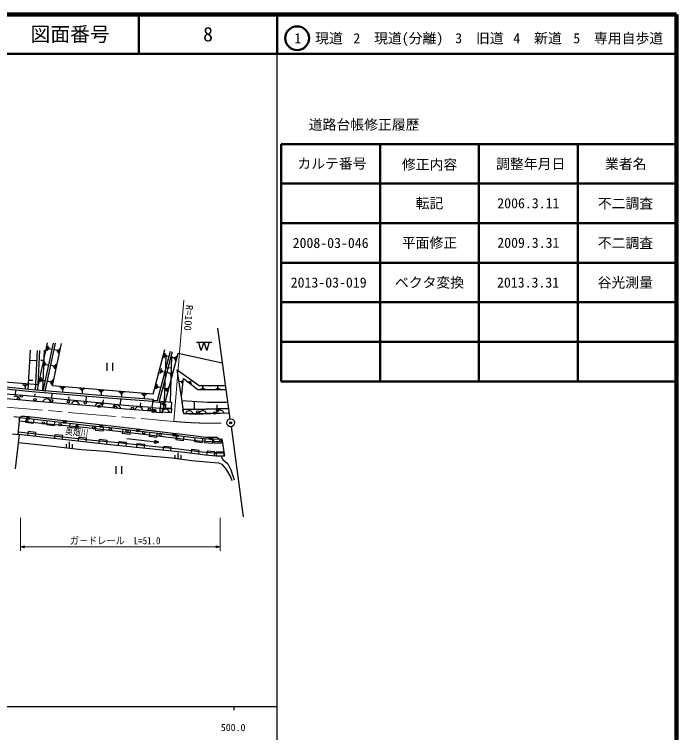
# Model space of a CAD drawing. Units: millimetres, scale not verified. Extents: x 40000 to 680000, y 20000 to 380000.
# Drawn here: x 512520 to 680000, y 198357 to 380000 of the extents above; entities that cross this region are included whole.
import ezdxf
from ezdxf.enums import TextEntityAlignment as Align

# ---------------------------------------------------------------- set-up
doc = ezdxf.new("R2010")
doc.units = ezdxf.units.MM
doc.header["$LTSCALE"] = 1000
doc.header["$PDMODE"] = 32
doc.header["$PDSIZE"] = 500
doc.linetypes.add('CHAIN', pattern=[18.5, 12, -1.5, 3.5, -1.5])
for name, color, linetype, lineweight in [('M-BGD', 7, 'Continuous', 25), ('M-BMK', 2, 'CHAIN', 13), ('M-BMK-OTRS', 5, 'Continuous', 25), ('M-BMK-SRVR', 3, 'Continuous', 25), ('M-STR-HTXT', 7, 'Continuous', 13), ('M-TTL', 2, 'Continuous', 140), ('M-TTL-BAND', 7, 'Continuous', 25), ('M-TTL-FRAM', 2, 'Continuous', 50), ('M-TTL-LINE', 7, 'Continuous', 50)]:
    doc.layers.add(name, color=color, linetype=linetype, lineweight=lineweight)
for name, color, linetype in [('M-BMK-HTXT', 7, 'Continuous'), ('M-OTRS', 6, 'Continuous'), ('M-TTL-TXT', 7, 'Continuous')]:
    doc.layers.add(name, color=color, linetype=linetype)
doc.styles.add('ＭＳ ゴシック', font='')
doc.styles.get('ＭＳ ゴシック').set_extended_font_data('MS Gothic')

msp = doc.modelspace()

# ---------------------------------------------------------------- hatches: boundary and pattern name
at = {"layer": 'M-BGD'}
msp.add_hatch(color=256, dxfattribs=at).paths.add_polyline_path([(547260, 279525), (547261, 279535), (547262, 279545), (547263, 279556), (547265, 279566), (547267, 279576), (547269, 279586), (547271, 279596), (547273, 279606), (547275, 279616), (547278, 279625), (547281, 279635), (547284, 279645), (547287, 279655), (547290, 279664), (547293, 279674), (547297, 279684), (547301, 279693), (547305, 279702), (547309, 279712), (547313, 279721), (547318, 279730), (547322, 279739), (547327, 279748), (547332, 279757), (547337, 279766), (547342, 279775), (547347, 279784), (547353, 279792), (547359, 279801), (547364, 279809), (547370, 279817), (547376, 279826), (547383, 279834), (547389, 279842), (547396, 279849), (547402, 279857), (547409, 279865), (547416, 279872), (547423, 279880), (547430, 279887), (547437, 279894), (547445, 279901), (547452, 279908), (547460, 279915), (547468, 279921), (547476, 279928), (547484, 279934), (547492, 279940), (547500, 279946), (547508, 279952), (547517, 279958), (547525, 279963), (547534, 279969), (547543, 279974), (547552, 279979), (547560, 279984), (547569, 279989), (547578, 279994), (547588, 279998), (547597, 280003), (547606, 280007), (547615, 280011), (547625, 280015), (547634, 280019), (547644, 280022), (547654, 280025), (547663, 280029), (547673, 280032), (547683, 280035), (547693, 280037), (547703, 280040), (547713, 280042), (547722, 280044), (547732, 280046), (547743, 280048), (547753, 280050), (547763, 280051), (547773, 280053), (547783, 280054), (547793, 280055), (547803, 280055), (547813, 280056), (547824, 280056), (547834, 280057), (547844, 280057), (547854, 280057), (547864, 280056), (547875, 280056), (547885, 280055), (547895, 280054), (547905, 280053), (547915, 280052), (547925, 280051), (547935, 280049), (547946, 280047), (547956, 280045), (547966, 280043), (547975, 280041), (547985, 280039), (547995, 280036), (548005, 280033), (548015, 280030), (548025, 280027), (548034, 280024), (548044, 280021), (548053, 280017), (548063, 280013), (548072, 280009), (548082, 280005), (548091, 280001), (548100, 279997), (548109, 279992), (548118, 279987), (548127, 279982), (548136, 279977), (548145, 279972), (548153, 279967), (548162, 279961), (548171, 279956), (548179, 279950), (548187, 279944), (548195, 279938), (548203, 279931), (548211, 279925), (548219, 279919), (548227, 279912), (548235, 279905), (548242, 279898), (548249, 279891), (548257, 279884), (548264, 279877), (548271, 279869), (548278, 279862), (548284, 279854), (548291, 279846), (548298, 279838), (548304, 279830), (548310, 279822), (548316, 279814), (548322, 279806), (548328, 279797), (548333, 279789), (548339, 279780), (548344, 279771), (548349, 279763), (548354, 279754), (548359, 279745), (548364, 279736), (548368, 279726), (548373, 279717), (548377, 279708), (548381, 279699), (548385, 279689), (548388, 279680), (548392, 279670), (548395, 279660), (548399, 279651), (548402, 279641), (548404, 279631), (548407, 279621), (548410, 279612), (548412, 279602), (548414, 279592), (548416, 279582), (548418, 279572), (548420, 279561), (548421, 279551), (548422, 279541), (548423, 279531), (548424, 279521), (548425, 279511), (548426, 279501), (548426, 279490), (548426, 279480), (548426, 279470), (548426, 279460), (548426, 279450), (548426, 279439), (548425, 279429), (548424, 279419)])

# ---------------------------------------------------------------- linework, layer by layer
for p, q in [((518609, 286323), (520939, 296971)), ((519789, 284696), (522454, 296877)), ((520292, 284658), (522959, 296846)), ((521020, 296191), (520717, 294910)), ((522129, 286034), (524474, 296752)), ((558539, 297091), (562425, 297091)), ((559775, 294989), (559064, 297091)), ((559775, 294989), (560486, 297091)), ((561198, 294989), (560486, 297091)), ((561198, 294989), (561909, 297091)), ((515981, 285125), (516587, 295064)), ((518302, 295024), (517811, 284953)), ((518901, 294994), (518409, 284904)), ((520017, 295064), (519656, 284802)), ((521141, 295850), (520958, 295114)), ((521299, 295695), (521190, 295270)), ((521245, 295483), (521897, 295374)), ((523408, 294955), (522778, 295159)), ((523457, 295169), (523358, 294742)), ((523669, 295234), (523492, 294496)), ((523933, 295481), (523613, 294204)), ((547600, 283950), (550572, 295234)), ((548729, 282349), (552022, 294852)), ((549137, 281935), (552506, 294724)), ((549988, 279277), (553956, 294342)), ((550606, 294347), (550303, 293066)), ((553956, 294342), (565062, 291845)), ((516434, 292553), (518176, 292447)), ((519925, 292451), (519237, 292475)), ((550494, 282173), (550900, 293504)), ((550727, 294006), (550544, 293270)), ((550885, 293851), (550776, 293426)), ((550831, 293639), (551483, 293530)), ((552240, 293545), (551956, 281970)), ((552986, 293088), (552364, 293315)), ((553043, 293299), (552928, 292877)), ((553257, 293357), (553053, 292626)), ((553530, 293594), (553163, 292329)), ((520134, 292183), (519842, 290899)), ((520258, 291843), (520081, 291105)), ((520417, 291689), (520312, 291264)), ((520365, 291476), (521018, 291374)), ((522484, 290997), (521855, 291201)), ((522533, 291210), (522434, 290783)), ((522745, 291275), (522569, 290537)), ((523009, 291522), (522689, 290245)), ((535877, 291842), (535877, 289842)), ((537397, 289842), (537397, 291842)), ((550798, 290671), (552168, 290622)), ((549605, 290407), (549302, 289126)), ((549726, 290066), (549543, 289330)), ((549884, 289911), (549775, 289487)), ((549830, 289699), (550482, 289590)), ((551916, 289166), (551295, 289393)), ((551974, 289378), (551859, 288955)), ((552188, 289435), (551984, 288704)), ((552460, 289672), (552093, 288408)), ((516127, 287530), (517209, 287464)), ((519741, 287224), (518524, 287267)), ((519235, 288257), (518943, 286973)), ((519359, 287917), (519182, 287180)), ((519518, 287763), (519413, 287338)), ((519466, 287551), (520119, 287448)), ((521656, 287028), (521026, 287232)), ((521705, 287241), (521606, 286815)), ((521917, 287307), (521741, 286569)), ((522181, 287553), (521861, 286277)), ((554695, 287080), (554285, 287137)), ((554703, 287195), (554686, 286965)), ((554845, 287283), (554803, 286777)), ((555035, 287417), (554964, 286541)), ((556528, 287176), (557287, 286589)), ((556748, 287157), (557196, 286789)), ((556932, 287143), (557132, 286980)), ((557032, 287061), (557256, 287384)), ((516962, 284521), (509514, 285285)), ((517008, 285019), (509555, 285784)), ((514618, 286389), (515937, 286323)), ((514869, 286197), (515628, 286157)), ((515106, 286017), (515426, 285999)), ((515266, 286008), (515263, 285431)), ((547600, 283950), (522129, 286034)), ((525354, 285570), (524041, 285661)), ((525038, 285396), (524281, 285457)), ((524910, 285215), (524473, 285253)), ((524692, 285234), (524691, 284572)), ((530288, 285213), (528974, 285304)), ((548515, 286502), (548211, 285221)), ((548635, 286162), (548452, 285425)), ((548793, 286006), (548685, 285582)), ((548739, 285794), (549392, 285686)), ((550942, 285231), (550320, 285458)), ((550999, 285442), (550884, 285020)), ((551213, 285500), (551009, 284769)), ((551486, 285737), (551119, 284472)), ((559516, 285223), (560829, 285223)), ((559803, 285403), (560593, 285403)), ((560051, 285540), (560338, 285540)), ((560195, 285540), (560195, 286029)), ((563333, 285204), (564646, 285204)), ((563620, 285384), (564410, 285384)), ((563868, 285521), (564155, 285521)), ((564012, 285521), (564012, 286010)), ((504590, 284453), (515539, 283577)), ((512864, 283412), (512619, 283351)), ((512802, 283796), (512893, 284939)), ((513183, 283386), (512864, 283412)), ((513416, 283287), (513183, 283386)), ((515539, 283577), (528488, 282382)), ((528259, 283594), (516962, 284521)), ((528300, 284092), (517008, 285019)), ((517697, 283378), (517757, 284023)), ((522014, 282980), (522117, 284098)), ((536149, 282962), (528259, 283594)), ((536189, 283460), (528300, 284092)), ((529971, 285038), (529215, 285099)), ((529844, 284857), (529407, 284895)), ((529626, 284876), (529625, 284215)), ((530658, 282170), (530777, 283392)), ((535132, 284775), (533819, 284866)), ((534816, 284601), (534060, 284661)), ((534688, 284419), (534252, 284457)), ((534470, 284438), (534469, 283777)), ((547646, 282584), (536189, 283460)), ((540275, 284372), (538962, 284463)), ((539959, 284197), (539202, 284258)), ((539831, 284016), (539394, 284054)), ((539613, 284035), (539612, 283374)), ((546013, 283895), (544699, 283986)), ((545696, 283721), (544940, 283781)), ((545569, 283540), (545132, 283578)), ((545351, 283559), (545350, 282897)), ((550595, 285005), (551455, 284975)), ((517197, 282223), (508717, 282900)), ((512619, 283351), (512410, 283247)), ((513606, 283152), (513416, 283287)), ((513789, 282937), (513606, 283152)), ((513893, 282728), (513789, 282937)), ((513954, 282482), (513893, 282728)), ((524244, 281626), (517197, 282223)), ((519824, 282241), (519724, 282009)), ((519961, 282430), (519824, 282241)), ((520177, 282613), (519961, 282430)), ((520386, 282716), (520177, 282613)), ((520632, 282775), (520386, 282716)), ((520951, 282748), (520632, 282775)), ((521184, 282648), (520951, 282748)), ((521373, 282512), (521184, 282648)), ((521555, 282295), (521373, 282512)), ((521658, 282086), (521555, 282295)), ((521717, 281840), (521658, 282086)), ((531610, 280989), (524244, 281626)), ((526330, 282581), (526394, 283279)), ((527031, 281626), (526931, 281394)), ((527168, 281815), (527031, 281626)), ((527385, 281997), (527168, 281815)), ((527594, 282099), (527385, 281997)), ((527840, 282158), (527594, 282099)), ((528159, 282130), (527840, 282158)), ((528391, 282030), (528159, 282130)), ((528580, 281893), (528391, 282030)), ((528488, 282382), (541508, 281108)), ((528762, 281677), (528580, 281893)), ((528865, 281467), (528762, 281677)), ((533538, 281582), (533328, 281480)), ((533784, 281641), (533538, 281582)), ((534103, 281612), (533784, 281641)), ((534335, 281512), (534103, 281612)), ((534998, 281745), (535074, 282524)), ((547608, 282085), (536149, 282962)), ((539338, 281321), (539473, 282707)), ((544434, 280889), (544498, 281748)), ((547360, 280670), (547608, 282085)), ((547401, 282063), (549137, 281935)), ((547423, 282459), (548729, 282349)), ((547646, 282584), (547608, 282085)), ((549932, 281597), (549311, 281824)), ((549519, 282213), (549397, 280345)), ((549519, 282213), (552321, 281970)), ((549989, 281808), (549875, 281385)), ((550203, 281866), (550000, 281135)), ((550476, 282103), (550109, 280838)), ((552240, 280304), (552321, 281970)), ((554839, 282335), (561378, 281888)), ((554839, 282335), (555164, 280061)), ((558109, 280101), (558081, 282114)), ((561378, 281888), (566511, 281888)), ((528924, 281221), (528865, 281467)), ((540648, 280193), (531610, 280989)), ((532974, 281110), (532874, 280878)), ((533111, 281298), (532974, 281110)), ((533328, 281480), (533111, 281298)), ((534524, 281375), (534335, 281512)), ((534705, 281158), (534524, 281375)), ((534807, 280948), (534705, 281158)), ((534866, 280702), (534807, 280948)), ((537493, 280711), (537393, 280479)), ((537630, 280900), (537493, 280711)), ((537847, 281082), (537630, 280900)), ((538057, 281184), (537847, 281082)), ((538303, 281242), (538057, 281184)), ((538622, 281214), (538303, 281242)), ((538854, 281114), (538622, 281214)), ((539043, 280976), (538854, 281114)), ((539224, 280760), (539043, 280976)), ((539326, 280550), (539224, 280760)), ((539385, 280304), (539326, 280550)), ((547297, 279675), (540648, 280193)), ((541508, 281108), (547360, 280670)), ((543074, 280244), (542976, 280011)), ((543209, 280435), (543074, 280244)), ((543424, 280618), (543209, 280435)), ((543633, 280722), (543424, 280618)), ((543879, 280784), (543633, 280722)), ((544198, 280759), (543879, 280784)), ((544431, 280660), (544198, 280759)), ((544621, 280525), (544431, 280660)), ((544805, 280310), (544621, 280525)), ((544909, 280102), (544805, 280310)), ((544970, 279856), (544909, 280102)), ((547360, 280670), (547297, 279675)), ((547318, 280569), (550267, 280335)), ((552240, 280304), (549397, 280345)), ((549397, 279411), (549397, 280345)), ((549397, 280345), (552240, 280304)), ((550012, 279807), (549878, 279616)), ((550226, 279992), (550012, 279807)), ((550435, 280097), (550226, 279992)), ((550680, 280159), (550435, 280097)), ((550999, 280135), (550680, 280159)), ((550818, 280325), (550834, 281389)), ((551232, 280038), (550999, 280135)), ((551423, 279904), (551232, 280038)), ((551608, 279690), (551423, 279904)), ((552240, 280304), (552159, 279208)), ((561053, 280142), (555164, 280061)), ((555164, 280061), (561053, 280142)), ((555367, 278964), (555164, 280061)), ((556657, 279731), (556413, 279665)), ((556977, 279712), (556657, 279731)), ((559978, 279734), (559742, 279642)), ((560297, 279750), (559978, 279734)), ((560541, 279682), (560297, 279750)), ((561053, 280142), (566722, 280349)), ((566617, 280345), (561053, 280142)), ((563835, 280244), (563799, 281230)), ((564111, 279833), (563915, 279706)), ((564348, 279921), (564111, 279833)), ((564668, 279932), (564348, 279921)), ((564910, 279861), (564668, 279932)), ((565114, 279748), (564910, 279861)), ((565321, 279555), (565114, 279748)), ((513911, 278048), (512420, 278206)), ((513457, 273773), (513911, 278048)), ((513813, 277125), (513911, 278048)), ((513868, 277902), (514009, 278088)), ((513911, 278048), (519124, 277439)), ((514009, 278088), (514230, 278265)), ((514230, 278265), (514442, 278362)), ((514442, 278362), (514729, 278411)), ((514729, 278411), (515047, 278376)), ((515047, 278376), (516041, 278267)), ((516041, 278267), (537032, 275955)), ((547260, 279525), (549988, 279277)), ((547260, 279525), (548424, 279419)), ((552159, 279208), (549397, 279411)), ((549878, 279616), (549781, 279383)), ((551713, 279481), (551608, 279690)), ((551775, 279236), (551713, 279481)), ((558170, 278802), (555367, 278964)), ((555864, 279176), (555770, 278941)), ((555995, 279369), (555864, 279176)), ((556206, 279557), (555995, 279369)), ((556413, 279665), (556206, 279557)), ((557212, 279619), (556977, 279712)), ((557404, 279487), (557212, 279619)), ((557592, 279276), (557404, 279487)), ((557701, 279069), (557592, 279276)), ((557767, 278825), (557701, 279069)), ((562190, 279005), (558170, 278802)), ((559249, 279097), (559181, 278853)), ((559359, 279302), (559249, 279097)), ((559548, 279512), (559359, 279302)), ((559742, 279642), (559548, 279512)), ((560747, 279573), (560541, 279682)), ((560957, 279383), (560747, 279573)), ((561087, 279189), (560957, 279383)), ((561179, 278954), (561087, 279189)), ((566884, 279169), (562190, 279005)), ((563609, 279295), (563538, 279052)), ((563722, 279499), (563609, 279295)), ((563915, 279706), (563722, 279499)), ((565448, 279359), (565321, 279555)), ((565537, 279122), (565448, 279359)), ((513745, 277513), (513762, 277672)), ((513762, 277672), (513868, 277902)), ((520179, 276489), (513813, 277125)), ((515524, 277860), (515408, 276866)), ((515408, 276866), (517395, 276634)), ((517395, 276634), (517511, 277628)), ((519124, 277439), (524384, 276869)), ((529971, 275506), (520179, 276489)), ((520760, 277262), (520652, 276268)), ((520652, 276268), (522640, 276052)), ((522640, 276052), (522748, 277046)), ((524384, 276869), (530690, 276140)), ((526544, 276619), (526429, 275626)), ((528416, 275396), (528531, 276390)), ((530690, 276140), (537440, 275411)), ((513457, 273773), (513530, 274455)), ((513530, 274455), (520264, 273668)), ((515978, 274490), (515863, 273497)), ((517965, 274262), (515978, 274490)), ((526429, 275626), (528416, 275396)), ((542387, 274048), (529971, 275506)), ((533071, 275883), (532964, 274889)), ((532964, 274889), (534952, 274674)), ((534952, 274674), (535059, 275668)), ((537032, 275955), (557700, 273458)), ((537440, 275411), (544380, 274555)), ((539918, 275106), (539795, 274113)), ((541780, 273868), (541902, 274861)), ((544380, 274555), (550971, 273795)), ((546682, 274290), (546568, 273296)), ((511966, 273932), (513457, 273773)), ((512796, 265028), (513846, 273729)), ((527056, 272210), (513457, 273773)), ((517850, 273269), (517965, 274262)), ((520264, 273668), (532395, 272306)), ((522777, 273709), (522663, 272715)), ((524764, 273481), (522777, 273709)), ((524650, 272487), (524764, 273481)), ((528777, 273028), (528668, 272034)), ((530765, 272811), (528777, 273028)), ((530656, 271817), (530765, 272811)), ((539795, 274113), (541780, 273868)), ((540983, 272718), (549028, 271794)), ((555063, 272559), (542387, 274048)), ((546568, 273296), (548554, 273067)), ((548554, 273067), (548669, 274061)), ((550971, 273795), (557883, 272971)), ((553434, 273501), (553316, 272508)), ((553316, 272508), (555302, 272272)), ((559151, 272084), (555063, 272559)), ((555302, 272272), (555420, 273265)), ((557700, 273458), (560844, 273088)), ((557883, 272971), (560482, 272718)), ((558187, 272941), (558090, 271946)), ((560081, 271752), (560178, 272747)), ((560482, 272718), (562858, 272559)), ((560672, 272705), (560606, 271707)), ((560844, 273088), (562231, 273088)), ((562231, 273088), (563231, 273088)), ((562601, 271574), (562668, 272572)), ((562858, 272559), (564950, 272635)), ((562905, 272561), (562941, 271561)), ((563231, 273088), (563551, 273088)), ((563551, 273088), (563751, 273048)), ((563751, 273048), (563991, 272928)), ((563991, 272928), (564151, 272808)), ((564151, 272808), (564271, 272648)), ((564271, 272648), (564391, 272408)), ((564940, 271634), (564904, 272633)), ((564950, 272635), (565643, 268282)), ((564950, 272635), (565063, 271928)), ((513600, 271692), (522246, 270798)), ((522246, 270798), (529508, 269952)), ((525623, 271296), (525623, 270396)), ((526373, 271896), (526373, 270396)), ((537481, 271070), (527056, 272210)), ((527123, 271296), (527123, 270396)), ((532395, 272306), (538827, 271703)), ((533990, 272458), (533881, 271464)), ((535978, 272240), (533990, 272458)), ((535869, 271246), (535978, 272240)), ((546671, 270087), (537481, 271070)), ((538891, 271925), (538785, 270930)), ((538827, 271703), (545038, 271038)), ((540880, 271712), (538891, 271925)), ((540773, 270718), (540880, 271712)), ((543486, 271434), (543379, 270439)), ((545474, 271221), (543486, 271434)), ((545038, 271038), (554038, 270087)), ((545368, 270227), (545474, 271221)), ((548071, 272226), (547998, 271590)), ((547998, 271590), (549028, 271794)), ((548104, 272162), (548044, 271645)), ((548044, 271645), (548909, 271807)), ((549028, 271794), (548071, 272226)), ((548137, 272097), (548091, 271700)), ((548091, 271700), (548789, 271821)), ((548909, 271807), (548104, 272162)), ((548789, 271821), (548137, 272097)), ((548170, 272033), (548138, 271755)), ((548138, 271755), (548670, 271835)), ((548670, 271835), (548170, 272033)), ((548202, 271969), (548184, 271810)), ((548184, 271810), (548551, 271848)), ((548551, 271848), (548202, 271969)), ((548235, 271905), (548231, 271865)), ((548231, 271865), (548392, 271867)), ((548392, 271867), (548235, 271905)), ((550208, 270726), (550105, 269731)), ((552197, 270519), (550208, 270726)), ((558090, 271946), (560081, 271752)), ((562827, 271894), (559151, 272084)), ((560606, 271707), (562601, 271574)), ((565063, 271928), (562827, 271894)), ((562941, 271561), (564940, 271634)), ((564391, 272408), (564431, 272208)), ((564431, 272208), (564431, 272088)), ((529508, 269952), (535625, 269505)), ((535625, 269505), (544387, 268560)), ((555528, 269168), (546671, 270087)), ((552094, 269525), (552197, 270519)), ((553887, 269127), (553887, 267627)), ((554038, 270087), (559964, 269358)), ((560820, 268566), (555528, 269168)), ((557293, 269974), (557180, 268980)), ((559280, 269748), (557293, 269974)), ((559167, 268754), (559280, 269748)), ((559964, 269358), (563228, 269105)), ((561235, 269531), (561139, 268535)), ((563226, 269339), (561235, 269531)), ((563130, 268344), (563226, 269339)), ((563228, 269105), (565511, 269110)), ((563560, 269311), (563546, 268311)), ((565560, 269283), (563560, 269311)), ((565511, 269110), (565643, 268282)), ((565546, 268283), (565560, 269283)), ((544387, 268560), (552544, 267813)), ((552544, 267813), (557319, 267167)), ((553137, 268527), (553137, 267627)), ((554637, 268527), (554637, 267627)), ((557319, 267167), (561994, 266719)), ((563450, 268313), (560820, 268566)), ((565643, 268282), (563450, 268313)), ((564854, 268179), (565207, 267472)), ((565207, 267472), (566479, 266295)), ((538189, 265766), (538189, 263766)), ((539709, 263766), (539709, 265766)), ((561994, 266719), (564182, 266620)), ((564182, 266620), (564978, 266222)), ((564978, 266222), (566072, 264929)), ((566479, 266295), (567279, 264787)), ((566072, 264929), (567166, 263088)), ((567279, 264787), (568104, 262291)), ((567166, 263088), (567515, 262094))]:
    msp.add_line(p, q, dxfattribs=at)
for points in [[(518609, 286323), (510030, 287005), (502220, 287489), (492853, 288063), (480563, 288653), (469370, 288861), (462813, 288786)], [(554808, 283293), (553686, 290133), (559280, 286118), (566000, 286105)], [(554808, 283293), (555279, 287946), (558935, 285119), (565998, 285105)], [(566791, 279116), (555416, 278981), (554808, 283293)]]:
    msp.add_lwpolyline(points, dxfattribs=at)
for centre, radius in [((514246, 283505), 300), ((513498, 282842), 300), ((517732, 282584), 300), ((521967, 282326), 300), ((526202, 282068), 300), ((530437, 281810), 300), ((534672, 281552), 300), ((533923, 280889), 300), ((538158, 280631), 300), ((542392, 280372), 300), ((546627, 280114), 300), ((558916, 279467), 300), ((563899, 279886), 300), ((516003, 277919), 350), ((516003, 277919), 210), ((516003, 277919), 70), ((563152, 279221), 300), ((515657, 277091), 300), ((519880, 276679), 300), ((524103, 276267), 300), ((525245, 276901), 350), ((525245, 276901), 210), ((525245, 276901), 70), ((528325, 275855), 300), ((534487, 275883), 350), ((532548, 275443), 300), ((534487, 275883), 210), ((534487, 275883), 70), ((536770, 275031), 300), ((540993, 274619), 300), ((543717, 274795), 350), ((543717, 274795), 210), ((543717, 274795), 70), ((545216, 274207), 300), ((549438, 273795), 300), ((552948, 273680), 350), ((552948, 273680), 210), ((552948, 273680), 70), ((553661, 273383), 300), ((562231, 272738), 350), ((562231, 272738), 210), ((562231, 272738), 70)]:
    msp.add_circle(centre, radius, dxfattribs=at)
msp.add_arc((547842, 279472), 584, 354.79557, 174.79557, dxfattribs=at)
at = {"layer": 'M-BMK'}
msp.add_line((507704, 280931), (552832, 277070), dxfattribs=at)
msp.add_arc((562391, 376612), 100000, 264.51463, 272.19443, dxfattribs=at)
at = {"layer": 'M-BMK-OTRS'}
for p, q in [((567083, 277720), (563937, 300652)), ((567352, 275738), (570420, 252972))]:
    msp.add_line(p, q, dxfattribs=at)
at = {"layer": 'M-BMK-SRVR'}
for radius in [1000, 40]:
    msp.add_circle((567219, 276729), radius, dxfattribs=at)
at = {"layer": 'M-OTRS'}
msp.add_point((567219, 276729), dxfattribs=at)
at = {"layer": 'M-STR-HTXT'}
for p, q in [((552832, 277070), (555376, 307685)), ((514074, 252652), (514074, 244347)), ((564563, 244347), (564563, 252652)), ((514074, 245347), (515074, 245627)), ((515074, 245067), (514074, 245347)), ((514074, 245347), (564563, 245347)), ((514354, 245347), (515034, 245547)), ((515034, 245147), (514354, 245347)), ((514514, 245347), (514994, 245467)), ((514994, 245227), (514514, 245347)), ((514754, 245347), (514954, 245387)), ((514954, 245307), (514754, 245347)), ((514954, 245387), (514954, 245307)), ((514994, 245467), (514994, 245227)), ((515034, 245547), (515034, 245147)), ((515074, 245627), (515074, 245067)), ((563563, 245067), (563563, 245627)), ((563563, 245627), (564563, 245347)), ((564563, 245347), (563563, 245067)), ((563603, 245147), (563603, 245547)), ((563603, 245547), (564283, 245347)), ((564283, 245347), (563603, 245147)), ((563643, 245227), (563643, 245467)), ((563643, 245467), (564123, 245347)), ((564123, 245347), (563643, 245227)), ((563683, 245307), (563683, 245387)), ((563683, 245387), (563883, 245347)), ((563883, 245347), (563683, 245307))]:
    msp.add_line(p, q, dxfattribs=at)
at = {"layer": 'M-TTL'}
for p, q in [((680000, 380000), (40000, 380000)), ((680000, 20000), (680000, 380000))]:
    msp.add_line(p, q, dxfattribs=at)
at = {"layer": 'M-TTL-BAND'}
for p, q in [((579000, 20000), (579000, 370000)), ((40000, 205000), (579000, 205000)), ((568000, 205000), (568000, 204000))]:
    msp.add_line(p, q, dxfattribs=at)
at = {"layer": 'M-TTL-FRAM'}
for p, q in [((580000, 347197), (580000, 287197)), ((580000, 347197), (680000, 347197)), ((580000, 287197), (680000, 287197))]:
    msp.add_line(p, q, dxfattribs=at)
at = {"layer": 'M-TTL-LINE'}
for p, q in [((543997, 380000), (543997, 370000)), ((579000, 380000), (579000, 370000)), ((40000, 370000), (680000, 370000)), ((605000, 347197), (605000, 287197)), ((630000, 347197), (630000, 287197)), ((655000, 347197), (655000, 287197)), ((580000, 337197), (680000, 337197)), ((580000, 327197), (680000, 327197)), ((580000, 317197), (680000, 317197)), ((580000, 307197), (680000, 307197)), ((580000, 297197), (680000, 297197))]:
    msp.add_line(p, q, dxfattribs=at)
msp.add_circle((584031, 373958), 3000, dxfattribs=at)

# ---------------------------------------------------------------- texts
at = {"layer": 'M-BMK-HTXT', "style": 'ＭＳ ゴシック', "width": 0.75}
msp.add_text('奥畑川', height=1833, rotation=353, dxfattribs=at).set_placement((525263, 273273), align=Align.BOTTOM_LEFT)
at = {"layer": 'M-STR-HTXT', "style": 'ＭＳ ゴシック', "width": 1.05}
msp.add_text('R=100', height=1833, rotation=265.6, dxfattribs=at).set_placement((555370, 306635), align=Align.BOTTOM_LEFT)
at = {"layer": 'M-STR-HTXT', "style": 'ＭＳ ゴシック', "width": 0.9}
msp.add_text('ガ－ドレール\u3000L=51.0', height=1833, dxfattribs=at).set_placement((526558, 245440), align=Align.BOTTOM_LEFT)
at = {"layer": 'M-TTL-BAND', "style": 'ＭＳ ゴシック'}
msp.add_text('500.0', height=1833, dxfattribs=at).set_placement((567844, 198195), align=Align.BOTTOM_CENTER)
at = {"layer": 'M-TTL-TXT', "style": 'ＭＳ ゴシック'}
for s, height, p in [('図面番号', 3666, (526622, 375000)), ('8', 3666, (561497, 375000)), ('1\u3000現道', 2566, (589448, 373958)), ('2\u3000現道(分離)', 2566, (609619, 373958)), ('3\u3000旧道', 2566, (630121, 373958)), ('4\u3000新道', 2566, (644824, 373958)), ('5\u3000専用自歩道', 2566, (665228, 373958)), ('道路台帳修正履歴', 2566, (600968, 352113)), ('カルテ番号', 2566, (592839, 342277)), ('修正内容', 2566, (617509, 342023)), ('調整年月日', 2566, (643089, 342197)), ('業者名', 2566, (667134, 342197)), ('転記', 2566, (617500, 332245)), ('2006.3.11', 2566, (642500, 332245)), ('不二調査', 2566, (667077, 332189)), ('2008-03-046', 2566, (592500, 322197)), ('平面修正', 2566, (617500, 322245)), ('2009.3.31', 2566, (642500, 322245)), ('不二調査', 2566, (667077, 322189)), ('2013-03-019', 2566, (592007, 312197)), ('ベクタ変換', 2566, (617500, 312197)), ('2013.3.31', 2566, (642436, 312197)), ('谷光測量', 2566, (667013, 312197))]:
    msp.add_text(s, height=height, dxfattribs=at).set_placement(p, align=Align.MIDDLE_CENTER)

doc.saveas('drawing.dxf')
